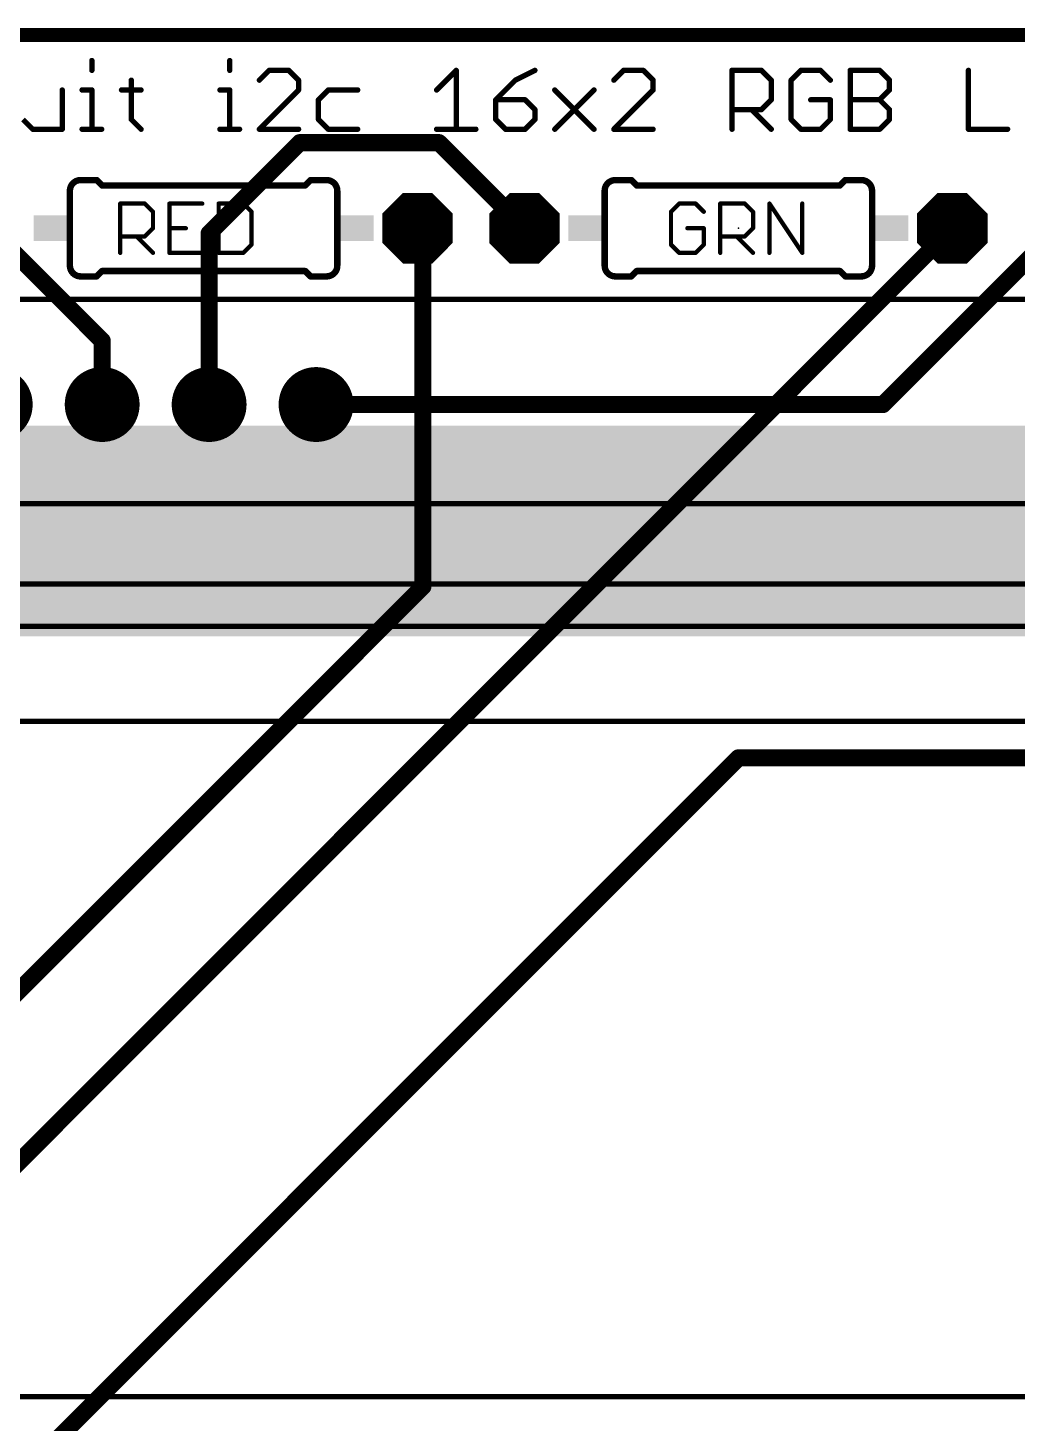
# Model space of a CAD drawing. Extents: x -0.3 to 85.2, y -0.4 to 56.2.
# Drawn here: x 46.88 to 70.37, y 23.07 to 56.19 of the extents above; entities that cross this region are included whole.
import ezdxf

# ---------------------------------------------------------------- set-up
doc = ezdxf.new("R2010")
doc.units = 0
for name, color, linetype in [('1', 12, 'CONTINUOUS'), ('16', 132, 'CONTINUOUS'), ('17', 110, 'CONTINUOUS'), ('20', 53, 'CONTINUOUS'), ('21', 253, 'CONTINUOUS'), ('23', 53, 'CONTINUOUS'), ('43', 110, 'CONTINUOUS')]:
    doc.layers.add(name, color=color, linetype=linetype)

# ---------------------------------------------------------------- blocks, each defined once
blk = doc.blocks.new('RECT')
blk.add_solid([(-0.5, -0.5), (0.5, -0.5), (-0.5, 0.5), (0.5, 0.5)])
blk = doc.blocks.new('OCTAGONP')
at = {"const_width": 0.5}
blk.add_lwpolyline([(-0.25, -0.1036), (-0.25, 0.1036), (-0.1036, 0.25), (0.1036, 0.25), (0.25, 0.1036), (0.25, -0.1036), (0.1036, -0.25), (-0.1036, -0.25), (-0.25, -0.1036), (-0.25, 0.1036)], dxfattribs=at)
blk = doc.blocks.new('ROUNDP')
at = {"const_width": 0.5}
blk.add_lwpolyline([(0, -0.25, 1), (0, 0.25, 1), (0, -0.25)], format="xyb", dxfattribs=at)

msp = doc.modelspace()

# ---------------------------------------------------------------- linework, layer by layer
at = {"layer": '1'}
for points, const_width in [([(85.09, 56.007), (0, 56.007)], 0.3048), ([(45.339, 27.94), (68.834, 51.435)], 0.4064), ([(56.261, 51.308), (56.134, 51.435)], 0.4064), ([(56.261, 42.926), (56.261, 51.308)], 0.4064), ([(44.45, 31.115), (56.261, 42.926)], 0.4064)]:
    msp.add_lwpolyline(points, dxfattribs=dict(at, const_width=const_width))
at = {"layer": '1', "const_width": 0.2032}
for points in [[(56.2058, 51.5068, 1), (56.0622, 51.3632)], [(56.3626, 51.308, 1), (56.1594, 51.308)], [(56.1892, 51.2362, 1), (56.3328, 51.3798)], [(68.9058, 51.3632, 1), (68.7622, 51.5068)], [(56.3328, 42.8542, 1), (56.1892, 42.9978)], [(56.1594, 42.926, 1), (56.3626, 42.926)]]:
    msp.add_lwpolyline(points, format="xyb", dxfattribs=at)
at = {"layer": '16'}
for points, const_width in [([(85.09, 56.007), (0, 56.007)], 0.3048), ([(51.185, 51.312), (53.34, 53.467)], 0.4064), ([(53.34, 53.467), (56.642, 53.467)], 0.4064), ([(56.642, 53.467), (58.674, 51.435)], 0.4064), ([(48.645, 48.764), (45.974, 51.435)], 0.4064), ([(51.185, 47.25), (51.185, 51.312)], 0.4064), ([(67.189, 47.25), (71.374, 51.435)], 0.4064), ([(48.645, 47.25), (48.645, 48.764)], 0.4064), ([(53.725, 47.25), (67.189, 47.25)], 0.4064), ([(35.433, 10.541), (63.754, 38.862)], 0.4064), ([(63.754, 38.862), (76.073, 38.862)], 0.4064)]:
    msp.add_lwpolyline(points, dxfattribs=dict(at, const_width=const_width))
at = {"layer": '16', "const_width": 0.2032}
for points in [[(53.34, 53.5686, 1), (53.34, 53.3654)], [(53.4118, 53.3952, 1), (53.2682, 53.5388)], [(56.7138, 53.5388, 1), (56.5702, 53.3952)], [(56.642, 53.3654, 1), (56.642, 53.5686)], [(51.2866, 51.312, 1), (51.0834, 51.312)], [(51.1132, 51.3838, 1), (51.2568, 51.2402)], [(58.6022, 51.3632, 1), (58.7458, 51.5068)], [(48.7466, 48.764, 1), (48.5434, 48.764)], [(48.5732, 48.6922, 1), (48.7168, 48.8358)], [(53.725, 47.3516, 1), (53.725, 47.1484)], [(67.1172, 47.3218, 1), (67.2608, 47.1782)], [(67.189, 47.1484, 1), (67.189, 47.3516)], [(48.5434, 47.25, 1), (48.7466, 47.25)], [(51.0834, 47.25, 1), (51.2866, 47.25)], [(63.754, 38.9636, 1), (63.754, 38.7604)], [(63.8258, 38.7902, 1), (63.6822, 38.9338)]]:
    msp.add_lwpolyline(points, format="xyb", dxfattribs=at)
at = {"layer": '20', "const_width": 0.127}
msp.add_lwpolyline([(-0.037, 56.127), (84.963, 56.127)], dxfattribs=at)
at = {"layer": '21'}
for points, const_width in [([(48.4323, 55.4157, 1), (48.3688, 55.4157)], 0.0635), ([(51.7066, 55.4157, 1), (51.6431, 55.4157)], 0.0635), ([(48.3688, 55.1827, 1), (48.4323, 55.1827)], 0.0635), ([(49.3678, 54.9497, 1), (49.3043, 54.9497)], 0.0635), ([(51.6431, 55.1827, 1), (51.7066, 55.1827)], 0.0635), ([(52.3549, 54.9721, 1), (52.3998, 54.9272)], 0.0635), ([(52.6104, 55.2144, 1), (52.6104, 55.1509)], 0.0635), ([(52.6328, 55.1602, 1), (52.5879, 55.2051)], 0.0635), ([(53.0989, 55.2051, 1), (53.054, 55.1602)], 0.0635), ([(53.0765, 55.1509, 1), (53.0765, 55.2144)], 0.0635), ([(53.3412, 54.9497, 1), (53.2777, 54.9497)], 0.0635), ([(53.287, 54.9272, 1), (53.3319, 54.9721)], 0.0635), ([(57.085, 55.1827, 1), (57.0215, 55.1827)], 0.0635), ([(57.0757, 55.1602, 1), (57.0308, 55.2051)], 0.0635), ([(58.4423, 54.9781, 1), (58.4707, 54.9213)], 0.0635), ([(58.479, 54.9272, 1), (58.4341, 54.9721)], 0.0635), ([(58.9368, 55.1543, 1), (58.9084, 55.2111)], 0.0635), ([(60.7746, 54.9721, 1), (60.8195, 54.9272)], 0.0635), ([(61.0301, 55.2144, 1), (61.0301, 55.1509)], 0.0635), ([(61.0525, 55.1602, 1), (61.0076, 55.2051)], 0.0635), ([(61.5186, 55.2051, 1), (61.4737, 55.1602)], 0.0635), ([(61.4961, 55.1509, 1), (61.4961, 55.2144)], 0.0635), ([(61.7609, 54.9497, 1), (61.6974, 54.9497)], 0.0635), ([(61.7067, 54.9272, 1), (61.7516, 54.9721)], 0.0635), ([(63.6353, 55.1827, 1), (63.5718, 55.1827)], 0.0635), ([(63.6036, 55.2144, 1), (63.6036, 55.1509)], 0.0635), ([(64.3251, 55.2051, 1), (64.2802, 55.1602)], 0.0635), ([(64.3027, 55.1509, 1), (64.3027, 55.2144)], 0.0635), ([(64.5675, 54.9497, 1), (64.504, 54.9497)], 0.0635), ([(64.5133, 54.9272, 1), (64.5582, 54.9721)], 0.0635), ([(65.0386, 54.9497, 1), (64.9751, 54.9497)], 0.0635), ([(64.9844, 54.9721, 1), (65.0293, 54.9272)], 0.0635), ([(65.2399, 55.2144, 1), (65.2399, 55.1509)], 0.0635), ([(65.2623, 55.1602, 1), (65.2174, 55.2051)], 0.0635), ([(65.7284, 55.2051, 1), (65.6835, 55.1602)], 0.0635), ([(65.706, 55.1509, 1), (65.706, 55.2144)], 0.0635), ([(65.9165, 54.9272, 1), (65.9614, 54.9721)], 0.0635), ([(66.4419, 55.1827, 1), (66.3784, 55.1827)], 0.0635), ([(66.4101, 55.2144, 1), (66.4101, 55.1509)], 0.0635), ([(67.1317, 55.2051, 1), (67.0868, 55.1602)], 0.0635), ([(67.1092, 55.1509, 1), (67.1092, 55.2144)], 0.0635), ([(67.374, 54.9497, 1), (67.3105, 54.9497)], 0.0635), ([(67.3198, 54.9272, 1), (67.3647, 54.9721)], 0.0635), ([(69.2485, 55.1827, 1), (69.185, 55.1827)], 0.0635), ([(47.7281, 54.7166, 1), (47.6646, 54.7166)], 0.0635), ([(48.1675, 54.7484, 1), (48.1675, 54.6849)], 0.0635), ([(48.4323, 54.7166, 1), (48.3688, 54.7166)], 0.0635), ([(48.4006, 54.6849, 1), (48.4006, 54.7484)], 0.0635), ([(49.103, 54.7484, 1), (49.103, 54.6849)], 0.0635), ([(49.5691, 54.6849, 1), (49.5691, 54.7484)], 0.0635), ([(51.4418, 54.7484, 1), (51.4418, 54.6849)], 0.0635), ([(51.7066, 54.7166, 1), (51.6431, 54.7166)], 0.0635), ([(51.6749, 54.6849, 1), (51.6749, 54.7484)], 0.0635), ([(53.2777, 54.7166, 1), (53.3412, 54.7166)], 0.0635), ([(53.3319, 54.6942, 1), (53.287, 54.7391)], 0.0635), ([(54.0137, 54.7484, 1), (54.0137, 54.6849)], 0.0635), ([(54.0361, 54.6942, 1), (53.9912, 54.7391)], 0.0635), ([(54.7128, 54.6849, 1), (54.7128, 54.7484)], 0.0635), ([(56.5647, 54.7391, 1), (56.6096, 54.6942)], 0.0635), ([(59.4162, 54.7391, 1), (59.3713, 54.6942)], 0.0635), ([(60.3483, 54.6942, 1), (60.3034, 54.7391)], 0.0635), ([(61.6974, 54.7166, 1), (61.7609, 54.7166)], 0.0635), ([(61.7516, 54.6942, 1), (61.7067, 54.7391)], 0.0635), ([(67.3105, 54.7166, 1), (67.374, 54.7166)], 0.0635), ([(67.3647, 54.6942, 1), (67.3198, 54.7391)], 0.0635), ([(53.8124, 54.4836, 1), (53.7489, 54.4836)], 0.0635), ([(53.7582, 54.506, 1), (53.8031, 54.4611)], 0.0635), ([(58.0222, 54.4836, 1), (57.9587, 54.4836)], 0.0635), ([(57.9905, 54.5153, 1), (57.9905, 54.4518)], 0.0635), ([(57.968, 54.506, 1), (58.0129, 54.4611)], 0.0635), ([(58.712, 54.506, 1), (58.6671, 54.4611)], 0.0635), ([(58.6896, 54.4518, 1), (58.6896, 54.5153)], 0.0635), ([(64.504, 54.4836, 1), (64.5675, 54.4836)], 0.0635), ([(64.5582, 54.4611, 1), (64.5133, 54.506)], 0.0635), ([(65.4729, 54.5153, 1), (65.4729, 54.4518)], 0.0635), ([(65.9707, 54.4836, 1), (65.9072, 54.4836)], 0.0635), ([(65.939, 54.4518, 1), (65.939, 54.5153)], 0.0635), ([(66.4101, 54.5153, 1), (66.4101, 54.4518)], 0.0635), ([(67.1317, 54.506, 1), (67.0868, 54.4611)], 0.0635), ([(67.0868, 54.506, 1), (67.1317, 54.4611)], 0.0635), ([(67.1092, 54.4518, 1), (67.1092, 54.5153)], 0.0635), ([(49.3043, 54.0175, 1), (49.3678, 54.0175)], 0.0635), ([(49.3585, 54.04, 1), (49.3136, 53.9951)], 0.0635), ([(53.7489, 54.0175, 1), (53.8124, 54.0175)], 0.0635), ([(53.8031, 54.04, 1), (53.7582, 53.9951)], 0.0635), ([(57.9587, 54.0175, 1), (58.0222, 54.0175)], 0.0635), ([(58.0129, 54.04, 1), (57.968, 53.9951)], 0.0635), ([(58.9544, 54.2506, 1), (58.8909, 54.2506)], 0.0635), ([(58.8909, 54.0175, 1), (58.9544, 54.0175)], 0.0635), ([(58.9002, 54.2281, 1), (58.9451, 54.273)], 0.0635), ([(58.9451, 53.9951, 1), (58.9002, 54.04)], 0.0635), ([(63.6036, 54.2823, 1), (63.6036, 54.2188)], 0.0635), ([(64.0921, 54.273, 1), (64.0472, 54.2281)], 0.0635), ([(64.2802, 54.273, 1), (64.3251, 54.2281)], 0.0635), ([(64.3027, 54.2188, 1), (64.3027, 54.2823)], 0.0635), ([(64.9751, 54.0175, 1), (65.0386, 54.0175)], 0.0635), ([(65.0293, 54.04, 1), (64.9844, 53.9951)], 0.0635), ([(65.9072, 54.0175, 1), (65.9707, 54.0175)], 0.0635), ([(65.9614, 53.9951, 1), (65.9165, 54.04)], 0.0635), ([(67.374, 54.2506, 1), (67.3105, 54.2506)], 0.0635), ([(67.3105, 54.0175, 1), (67.374, 54.0175)], 0.0635), ([(67.3198, 54.2281, 1), (67.3647, 54.273)], 0.0635), ([(67.3647, 53.9951, 1), (67.3198, 54.04)], 0.0635), ([(46.9973, 53.8163, 1), (46.9973, 53.7527)], 0.0635), ([(46.9748, 53.762, 1), (47.0197, 53.807)], 0.0635), ([(47.6646, 53.7845, 1), (47.7281, 53.7845)], 0.0635), ([(47.6964, 53.7527, 1), (47.6964, 53.8163)], 0.0635), ([(48.1675, 53.8163, 1), (48.1675, 53.7527)], 0.0635), ([(48.3688, 53.7845, 1), (48.4323, 53.7845)], 0.0635), ([(48.6336, 53.7527, 1), (48.6336, 53.8163)], 0.0635), ([(49.5467, 53.762, 1), (49.5916, 53.807)], 0.0635), ([(51.4418, 53.8163, 1), (51.4418, 53.7527)], 0.0635), ([(51.6431, 53.7845, 1), (51.7066, 53.7845)], 0.0635), ([(51.9079, 53.7527, 1), (51.9079, 53.8163)], 0.0635), ([(52.3549, 53.807, 1), (52.3998, 53.762)], 0.0635), ([(52.3774, 53.8163, 1), (52.3774, 53.7527)], 0.0635), ([(53.3095, 53.7527, 1), (53.3095, 53.8163)], 0.0635), ([(54.0137, 53.8163, 1), (54.0137, 53.7527)], 0.0635), ([(53.9912, 53.762, 1), (54.0361, 53.807)], 0.0635), ([(54.7128, 53.7527, 1), (54.7128, 53.8163)], 0.0635), ([(56.5872, 53.8163, 1), (56.5872, 53.7527)], 0.0635), ([(57.0215, 53.7845, 1), (57.085, 53.7845)], 0.0635), ([(57.5193, 53.7527, 1), (57.5193, 53.8163)], 0.0635), ([(58.2235, 53.8163, 1), (58.2235, 53.7527)], 0.0635), ([(58.2011, 53.762, 1), (58.246, 53.807)], 0.0635), ([(58.6671, 53.807, 1), (58.712, 53.762)], 0.0635), ([(58.6896, 53.7527, 1), (58.6896, 53.8163)], 0.0635), ([(59.3713, 53.807, 1), (59.4162, 53.762)], 0.0635), ([(60.3034, 53.762, 1), (60.3483, 53.807)], 0.0635), ([(60.797, 53.8163, 1), (60.797, 53.7527)], 0.0635), ([(60.7746, 53.807, 1), (60.8195, 53.762)], 0.0635), ([(61.7292, 53.7527, 1), (61.7292, 53.8163)], 0.0635), ([(63.5718, 53.7845, 1), (63.6353, 53.7845)], 0.0635), ([(64.5133, 53.762, 1), (64.5582, 53.807)], 0.0635), ([(65.2399, 53.8163, 1), (65.2399, 53.7527)], 0.0635), ([(65.2174, 53.762, 1), (65.2623, 53.807)], 0.0635), ([(65.6835, 53.807, 1), (65.7284, 53.762)], 0.0635), ([(65.706, 53.7527, 1), (65.706, 53.8163)], 0.0635), ([(66.4101, 53.8163, 1), (66.4101, 53.7527)], 0.0635), ([(66.3784, 53.7845, 1), (66.4419, 53.7845)], 0.0635), ([(67.0868, 53.807, 1), (67.1317, 53.762)], 0.0635), ([(67.1092, 53.7527, 1), (67.1092, 53.8163)], 0.0635), ([(69.2167, 53.8163, 1), (69.2167, 53.7527)], 0.0635), ([(69.185, 53.7845, 1), (69.2485, 53.7845)], 0.0635), ([(70.1488, 53.7527, 1), (70.1488, 53.8163)], 0.0635), ([(48.133, 52.578, 0.4142), (47.879, 52.324)], 0.1524), ([(47.9171, 52.324, 1), (47.8409, 52.324)], 0.0762), ([(47.8409, 52.324, 1), (47.9171, 52.324)], 0.0762), ([(48.133, 52.6161, 1), (48.133, 52.5399)], 0.0762), ([(48.133, 52.5399, 1), (48.133, 52.6161)], 0.0762), ([(48.5409, 52.6049, 1), (48.4871, 52.5511)], 0.0762), ([(48.514, 52.5399, 1), (48.514, 52.6161)], 0.0762), ([(48.641, 52.4891, 1), (48.641, 52.4129)], 0.0762), ([(48.6141, 52.4241, 1), (48.6679, 52.4779)], 0.0762), ([(53.4401, 52.4779, 1), (53.4939, 52.4241)], 0.0762), ([(53.467, 52.4129, 1), (53.467, 52.4891)], 0.0762), ([(53.594, 52.6161, 1), (53.594, 52.5399)], 0.0762), ([(53.6209, 52.5511, 1), (53.5671, 52.6049)], 0.0762), ([(54.229, 52.324, 0.4142), (53.975, 52.578)], 0.1524), ([(53.975, 52.6161, 1), (53.975, 52.5399)], 0.0762), ([(53.975, 52.5399, 1), (53.975, 52.6161)], 0.0762), ([(54.2671, 52.324, 1), (54.1909, 52.324)], 0.0762), ([(54.1909, 52.324, 1), (54.2671, 52.324)], 0.0762), ([(60.833, 52.578, 0.4142), (60.579, 52.324)], 0.1524), ([(60.6171, 52.324, 1), (60.5409, 52.324)], 0.0762), ([(60.5409, 52.324, 1), (60.6171, 52.324)], 0.0762), ([(60.833, 52.6161, 1), (60.833, 52.5399)], 0.0762), ([(60.833, 52.5399, 1), (60.833, 52.6161)], 0.0762), ([(61.2409, 52.6049, 1), (61.1871, 52.5511)], 0.0762), ([(61.214, 52.5399, 1), (61.214, 52.6161)], 0.0762), ([(61.341, 52.4891, 1), (61.341, 52.4129)], 0.0762), ([(61.3141, 52.4241, 1), (61.3679, 52.4779)], 0.0762), ([(66.1401, 52.4779, 1), (66.1939, 52.4241)], 0.0762), ([(66.167, 52.4129, 1), (66.167, 52.4891)], 0.0762), ([(66.294, 52.6161, 1), (66.294, 52.5399)], 0.0762), ([(66.3209, 52.5511, 1), (66.2671, 52.6049)], 0.0762), ([(66.929, 52.324, 0.4142), (66.675, 52.578)], 0.1524), ([(66.675, 52.6161, 1), (66.675, 52.5399)], 0.0762), ([(66.675, 52.5399, 1), (66.675, 52.6161)], 0.0762), ([(66.9671, 52.324, 1), (66.8909, 52.324)], 0.0762), ([(66.8909, 52.324, 1), (66.9671, 52.324)], 0.0762), ([(49.0982, 52.0202, 1), (49.0474, 52.0202)], 0.0508), ([(49.0728, 52.0456, 1), (49.0728, 51.9948)], 0.0508), ([(49.6755, 52.0382, 1), (49.6395, 52.0022)], 0.0508), ([(49.6575, 51.9948, 1), (49.6575, 52.0456)], 0.0508), ([(50.2422, 52.0456, 1), (50.2422, 51.9948)], 0.0508), ([(50.2676, 52.0202, 1), (50.2168, 52.0202)], 0.0508), ([(51.0218, 51.9948, 1), (51.0218, 52.0456)], 0.0508), ([(51.437, 52.0202, 1), (51.3862, 52.0202)], 0.0508), ([(51.4116, 52.0456, 1), (51.4116, 51.9948)], 0.0508), ([(52.0143, 52.0382, 1), (51.9783, 52.0022)], 0.0508), ([(51.9963, 51.9948, 1), (51.9963, 52.0456)], 0.0508), ([(62.3487, 52.0456, 1), (62.3487, 51.9948)], 0.0508), ([(62.3667, 52.0022, 1), (62.3307, 52.0382)], 0.0508), ([(62.7565, 52.0382, 1), (62.7205, 52.0022)], 0.0508), ([(62.7385, 51.9948, 1), (62.7385, 52.0456)], 0.0508), ([(63.3486, 52.0202, 1), (63.2978, 52.0202)], 0.0508), ([(63.3232, 52.0456, 1), (63.3232, 51.9948)], 0.0508), ([(63.9259, 52.0382, 1), (63.8899, 52.0022)], 0.0508), ([(63.9079, 51.9948, 1), (63.9079, 52.0456)], 0.0508), ([(64.518, 52.0202, 1), (64.4672, 52.0202)], 0.0508), ([(64.5137, 52.0343, 1), (64.4715, 52.0061)], 0.0508), ([(65.2976, 52.0202, 1), (65.2468, 52.0202)], 0.0508), ([(49.8778, 51.8253, 1), (49.827, 51.8253)], 0.0508), ([(49.8344, 51.8073, 1), (49.8704, 51.8433)], 0.0508), ([(52.2166, 51.8253, 1), (52.1658, 51.8253)], 0.0508), ([(52.1732, 51.8073, 1), (52.2092, 51.8433)], 0.0508), ([(62.1358, 51.8433, 1), (62.1718, 51.8073)], 0.0508), ([(62.1792, 51.8253, 1), (62.1284, 51.8253)], 0.0508), ([(62.9154, 51.8073, 1), (62.9514, 51.8433)], 0.0508), ([(64.1282, 51.8253, 1), (64.0774, 51.8253)], 0.0508), ([(64.0848, 51.8073, 1), (64.1208, 51.8433)], 0.0508), ([(49.827, 51.4355, 1), (49.8778, 51.4355)], 0.0508), ([(49.8704, 51.4175, 1), (49.8344, 51.4535)], 0.0508), ([(50.2422, 51.4609, 1), (50.2422, 51.4101)], 0.0508), ([(50.632, 51.4101, 1), (50.632, 51.4609)], 0.0508), ([(62.5436, 51.4609, 1), (62.5436, 51.4101)], 0.0508), ([(62.9588, 51.4355, 1), (62.908, 51.4355)], 0.0508), ([(62.9334, 51.4101, 1), (62.9334, 51.4609)], 0.0508), ([(64.0774, 51.4355, 1), (64.1282, 51.4355)], 0.0508), ([(64.1208, 51.4175, 1), (64.0848, 51.4535)], 0.0508), ([(49.0728, 51.266, 1), (49.0728, 51.2152)], 0.0508), ([(49.4806, 51.2586, 1), (49.4446, 51.2226)], 0.0508), ([(49.6395, 51.2586, 1), (49.6755, 51.2226)], 0.0508), ([(49.6575, 51.2152, 1), (49.6575, 51.266)], 0.0508), ([(52.1658, 51.0457, 1), (52.2166, 51.0457)], 0.0508), ([(52.2092, 51.0277, 1), (52.1732, 51.0637)], 0.0508), ([(62.1718, 51.0637, 1), (62.1358, 51.0277)], 0.0508), ([(62.1284, 51.0457, 1), (62.1792, 51.0457)], 0.0508), ([(62.908, 51.0457, 1), (62.9588, 51.0457)], 0.0508), ([(62.9514, 51.0277, 1), (62.9154, 51.0637)], 0.0508), ([(63.3232, 51.266, 1), (63.3232, 51.2152)], 0.0508), ([(63.731, 51.2586, 1), (63.695, 51.2226)], 0.0508), ([(63.8899, 51.2586, 1), (63.9259, 51.2226)], 0.0508), ([(63.9079, 51.2152, 1), (63.9079, 51.266)], 0.0508), ([(49.0474, 50.8508, 1), (49.0982, 50.8508)], 0.0508), ([(49.8344, 50.8328, 1), (49.8704, 50.8688)], 0.0508), ([(50.2422, 50.8762, 1), (50.2422, 50.8254)], 0.0508), ([(50.2168, 50.8508, 1), (50.2676, 50.8508)], 0.0508), ([(51.0218, 50.8254, 1), (51.0218, 50.8762)], 0.0508), ([(51.4116, 50.8762, 1), (51.4116, 50.8254)], 0.0508), ([(51.3862, 50.8508, 1), (51.437, 50.8508)], 0.0508), ([(51.9783, 50.8688, 1), (52.0143, 50.8328)], 0.0508), ([(51.9963, 50.8254, 1), (51.9963, 50.8762)], 0.0508), ([(62.3487, 50.8762, 1), (62.3487, 50.8254)], 0.0508), ([(62.3307, 50.8328, 1), (62.3667, 50.8688)], 0.0508), ([(62.7205, 50.8688, 1), (62.7565, 50.8328)], 0.0508), ([(62.7385, 50.8254, 1), (62.7385, 50.8762)], 0.0508), ([(63.2978, 50.8508, 1), (63.3486, 50.8508)], 0.0508), ([(64.0848, 50.8328, 1), (64.1208, 50.8688)], 0.0508), ([(64.4672, 50.8508, 1), (64.518, 50.8508)], 0.0508), ([(65.2468, 50.8508, 1), (65.2976, 50.8508)], 0.0508), ([(65.2511, 50.8367, 1), (65.2933, 50.8649)], 0.0508), ([(47.879, 50.546, 0.4142), (48.133, 50.292)], 0.1524), ([(47.9171, 50.546, 1), (47.8409, 50.546)], 0.0762), ([(47.8409, 50.546, 1), (47.9171, 50.546)], 0.0762), ([(48.133, 50.3301, 1), (48.133, 50.2539)], 0.0762), ([(48.133, 50.2539, 1), (48.133, 50.3301)], 0.0762), ([(48.4871, 50.3189, 1), (48.5409, 50.2651)], 0.0762), ([(48.514, 50.2539, 1), (48.514, 50.3301)], 0.0762), ([(48.641, 50.4571, 1), (48.641, 50.3809)], 0.0762), ([(48.6679, 50.3921, 1), (48.6141, 50.4459)], 0.0762), ([(53.4939, 50.4459, 1), (53.4401, 50.3921)], 0.0762), ([(53.467, 50.3809, 1), (53.467, 50.4571)], 0.0762), ([(53.594, 50.3301, 1), (53.594, 50.2539)], 0.0762), ([(53.5671, 50.2651, 1), (53.6209, 50.3189)], 0.0762), ([(53.975, 50.292, 0.4142), (54.229, 50.546)], 0.1524), ([(53.975, 50.3301, 1), (53.975, 50.2539)], 0.0762), ([(53.975, 50.2539, 1), (53.975, 50.3301)], 0.0762), ([(54.2671, 50.546, 1), (54.1909, 50.546)], 0.0762), ([(54.1909, 50.546, 1), (54.2671, 50.546)], 0.0762), ([(60.579, 50.546, 0.4142), (60.833, 50.292)], 0.1524), ([(60.6171, 50.546, 1), (60.5409, 50.546)], 0.0762), ([(60.5409, 50.546, 1), (60.6171, 50.546)], 0.0762), ([(60.833, 50.3301, 1), (60.833, 50.2539)], 0.0762), ([(60.833, 50.2539, 1), (60.833, 50.3301)], 0.0762), ([(61.1871, 50.3189, 1), (61.2409, 50.2651)], 0.0762), ([(61.214, 50.2539, 1), (61.214, 50.3301)], 0.0762), ([(61.341, 50.4571, 1), (61.341, 50.3809)], 0.0762), ([(61.3679, 50.3921, 1), (61.3141, 50.4459)], 0.0762), ([(66.1939, 50.4459, 1), (66.1401, 50.3921)], 0.0762), ([(66.167, 50.3809, 1), (66.167, 50.4571)], 0.0762), ([(66.294, 50.3301, 1), (66.294, 50.2539)], 0.0762), ([(66.2671, 50.2651, 1), (66.3209, 50.3189)], 0.0762), ([(66.675, 50.292, 0.4142), (66.929, 50.546)], 0.1524), ([(66.675, 50.3301, 1), (66.675, 50.2539)], 0.0762), ([(66.675, 50.2539, 1), (66.675, 50.3301)], 0.0762), ([(66.9671, 50.546, 1), (66.8909, 50.546)], 0.0762), ([(66.8909, 50.546, 1), (66.9671, 50.546)], 0.0762)]:
    msp.add_lwpolyline(points, format="xyb", dxfattribs=dict(at, const_width=const_width))
for points, const_width in [([(48.4006, 55.4157), (48.4006, 55.1827)], 0.127), ([(51.6749, 55.4157), (51.6749, 55.1827)], 0.127), ([(49.3361, 54.9497), (49.3361, 54.0175)], 0.127), ([(52.6104, 55.1827), (52.3774, 54.9497)], 0.127), ([(53.0765, 55.1827), (52.6104, 55.1827)], 0.127), ([(53.3095, 54.9497), (53.0765, 55.1827)], 0.127), ([(53.3095, 54.7166), (53.3095, 54.9497)], 0.127), ([(56.5872, 54.7166), (57.0533, 55.1827)], 0.127), ([(57.0533, 55.1827), (57.0533, 53.7845)], 0.127), ([(58.4565, 54.9497), (57.9905, 54.4836)], 0.127), ([(58.9226, 55.1827), (58.4565, 54.9497)], 0.127), ([(61.0301, 55.1827), (60.797, 54.9497)], 0.127), ([(61.4961, 55.1827), (61.0301, 55.1827)], 0.127), ([(61.7292, 54.9497), (61.4961, 55.1827)], 0.127), ([(61.7292, 54.7166), (61.7292, 54.9497)], 0.127), ([(63.6036, 53.7845), (63.6036, 55.1827)], 0.127), ([(63.6036, 55.1827), (64.3027, 55.1827)], 0.127), ([(64.3027, 55.1827), (64.5357, 54.9497)], 0.127), ([(64.5357, 54.9497), (64.5357, 54.4836)], 0.127), ([(65.2399, 55.1827), (65.0069, 54.9497)], 0.127), ([(65.0069, 54.9497), (65.0069, 54.0175)], 0.127), ([(65.706, 55.1827), (65.2399, 55.1827)], 0.127), ([(65.939, 54.9497), (65.706, 55.1827)], 0.127), ([(66.4101, 53.7845), (66.4101, 55.1827)], 0.127), ([(66.4101, 55.1827), (67.1092, 55.1827)], 0.127), ([(67.1092, 55.1827), (67.3423, 54.9497)], 0.127), ([(67.3423, 54.9497), (67.3423, 54.7166)], 0.127), ([(69.2167, 55.1827), (69.2167, 53.7845)], 0.127), ([(47.6964, 53.7845), (47.6964, 54.7166)], 0.127), ([(48.1675, 54.7166), (48.4006, 54.7166)], 0.127), ([(48.4006, 54.7166), (48.4006, 53.7845)], 0.127), ([(49.103, 54.7166), (49.5691, 54.7166)], 0.127), ([(51.4418, 54.7166), (51.6749, 54.7166)], 0.127), ([(51.6749, 54.7166), (51.6749, 53.7845)], 0.127), ([(52.3774, 53.7845), (53.3095, 54.7166)], 0.127), ([(54.0137, 54.7166), (53.7806, 54.4836)], 0.127), ([(54.7128, 54.7166), (54.0137, 54.7166)], 0.127), ([(59.3938, 54.7166), (60.3259, 53.7845)], 0.127), ([(59.3938, 53.7845), (60.3259, 54.7166)], 0.127), ([(60.797, 53.7845), (61.7292, 54.7166)], 0.127), ([(67.3423, 54.7166), (67.1092, 54.4836)], 0.127), ([(53.7806, 54.4836), (53.7806, 54.0175)], 0.127), ([(57.9905, 54.4836), (57.9905, 54.0175)], 0.127), ([(58.6896, 54.4836), (57.9905, 54.4836)], 0.127), ([(58.9226, 54.2506), (58.6896, 54.4836)], 0.127), ([(64.5357, 54.4836), (64.3027, 54.2506)], 0.127), ([(65.939, 54.4836), (65.4729, 54.4836)], 0.127), ([(65.939, 54.0175), (65.939, 54.4836)], 0.127), ([(66.4101, 54.4836), (67.1092, 54.4836)], 0.127), ([(67.1092, 54.4836), (67.3423, 54.2506)], 0.127), ([(46.7643, 54.0175), (46.9973, 53.7845)], 0.127), ([(49.3361, 54.0175), (49.5691, 53.7845)], 0.127), ([(53.7806, 54.0175), (54.0137, 53.7845)], 0.127), ([(57.9905, 54.0175), (58.2235, 53.7845)], 0.127), ([(58.6896, 53.7845), (58.9226, 54.0175)], 0.127), ([(58.9226, 54.0175), (58.9226, 54.2506)], 0.127), ([(64.3027, 54.2506), (63.6036, 54.2506)], 0.127), ([(64.0697, 54.2506), (64.5357, 53.7845)], 0.127), ([(65.0069, 54.0175), (65.2399, 53.7845)], 0.127), ([(65.706, 53.7845), (65.939, 54.0175)], 0.127), ([(67.3423, 54.0175), (67.1092, 53.7845)], 0.127), ([(67.3423, 54.2506), (67.3423, 54.0175)], 0.127), ([(46.9973, 53.7845), (47.6964, 53.7845)], 0.127), ([(48.1675, 53.7845), (48.6336, 53.7845)], 0.127), ([(51.4418, 53.7845), (51.9079, 53.7845)], 0.127), ([(53.3095, 53.7845), (52.3774, 53.7845)], 0.127), ([(54.0137, 53.7845), (54.7128, 53.7845)], 0.127), ([(56.5872, 53.7845), (57.5193, 53.7845)], 0.127), ([(58.2235, 53.7845), (58.6896, 53.7845)], 0.127), ([(61.7292, 53.7845), (60.797, 53.7845)], 0.127), ([(65.2399, 53.7845), (65.706, 53.7845)], 0.127), ([(67.1092, 53.7845), (66.4101, 53.7845)], 0.127), ([(69.2167, 53.7845), (70.1488, 53.7845)], 0.127), ([(47.879, 50.546), (47.879, 52.324)], 0.1524), ([(48.133, 52.578), (48.514, 52.578)], 0.1524), ([(48.641, 52.451), (48.514, 52.578)], 0.1524), ([(53.467, 52.451), (48.641, 52.451)], 0.1524), ([(53.467, 52.451), (53.594, 52.578)], 0.1524), ([(53.975, 52.578), (53.594, 52.578)], 0.1524), ([(54.229, 50.546), (54.229, 52.324)], 0.1524), ([(60.579, 52.324), (60.579, 50.546)], 0.1524), ([(60.833, 52.578), (61.214, 52.578)], 0.1524), ([(61.341, 52.451), (61.214, 52.578)], 0.1524), ([(61.341, 52.451), (66.167, 52.451)], 0.1524), ([(66.167, 52.451), (66.294, 52.578)], 0.1524), ([(66.675, 52.578), (66.294, 52.578)], 0.1524), ([(66.929, 52.324), (66.929, 50.546)], 0.1524), ([(49.0728, 50.8508), (49.0728, 52.0202)], 0.1016), ([(49.0728, 52.0202), (49.6575, 52.0202)], 0.1016), ([(49.6575, 52.0202), (49.8524, 51.8253)], 0.1016), ([(51.0218, 52.0202), (50.2422, 52.0202)], 0.1016), ([(50.2422, 52.0202), (50.2422, 50.8508)], 0.1016), ([(51.4116, 52.0202), (51.4116, 50.8508)], 0.1016), ([(51.9963, 52.0202), (51.4116, 52.0202)], 0.1016), ([(52.1912, 51.8253), (51.9963, 52.0202)], 0.1016), ([(62.3487, 52.0202), (62.1538, 51.8253)], 0.1016), ([(62.7385, 52.0202), (62.3487, 52.0202)], 0.1016), ([(62.9334, 51.8253), (62.7385, 52.0202)], 0.1016), ([(63.3232, 50.8508), (63.3232, 52.0202)], 0.1016), ([(63.3232, 52.0202), (63.9079, 52.0202)], 0.1016), ([(63.9079, 52.0202), (64.1028, 51.8253)], 0.1016), ([(64.4926, 50.8508), (64.4926, 52.0202)], 0.1016), ([(64.4926, 52.0202), (65.2722, 50.8508)], 0.1016), ([(65.2722, 50.8508), (65.2722, 52.0202)], 0.1016), ([(49.8524, 51.8253), (49.8524, 51.4355)], 0.1016), ([(52.1912, 51.0457), (52.1912, 51.8253)], 0.1016), ([(62.1538, 51.8253), (62.1538, 51.0457)], 0.1016), ([(64.1028, 51.8253), (64.1028, 51.4355)], 0.1016), ([(49.8524, 51.4355), (49.6575, 51.2406)], 0.1016), ([(50.2422, 51.4355), (50.632, 51.4355)], 0.1016), ([(62.9334, 51.4355), (62.5436, 51.4355)], 0.1016), ([(62.9334, 51.0457), (62.9334, 51.4355)], 0.1016), ([(64.1028, 51.4355), (63.9079, 51.2406)], 0.1016), ([(49.6575, 51.2406), (49.0728, 51.2406)], 0.1016), ([(49.4626, 51.2406), (49.8524, 50.8508)], 0.1016), ([(51.9963, 50.8508), (52.1912, 51.0457)], 0.1016), ([(62.1538, 51.0457), (62.3487, 50.8508)], 0.1016), ([(62.7385, 50.8508), (62.9334, 51.0457)], 0.1016), ([(63.9079, 51.2406), (63.3232, 51.2406)], 0.1016), ([(63.713, 51.2406), (64.1028, 50.8508)], 0.1016), ([(50.2422, 50.8508), (51.0218, 50.8508)], 0.1016), ([(51.4116, 50.8508), (51.9963, 50.8508)], 0.1016), ([(62.3487, 50.8508), (62.7385, 50.8508)], 0.1016), ([(48.133, 50.292), (48.514, 50.292)], 0.1524), ([(48.641, 50.419), (48.514, 50.292)], 0.1524), ([(53.467, 50.419), (48.641, 50.419)], 0.1524), ([(53.467, 50.419), (53.594, 50.292)], 0.1524), ([(53.975, 50.292), (53.594, 50.292)], 0.1524), ([(60.833, 50.292), (61.214, 50.292)], 0.1524), ([(61.341, 50.419), (61.214, 50.292)], 0.1524), ([(61.341, 50.419), (66.167, 50.419)], 0.1524), ([(66.167, 50.419), (66.294, 50.292)], 0.1524), ([(66.675, 50.292), (66.294, 50.292)], 0.1524), ([(82.545, 49.75), (2.545, 49.75)], 0.127), ([(6.895, 44.9), (78.195, 44.9)], 0.127), ([(10.795, 42.986), (74.295, 42.986)], 0.127), ([(74.295, 41.986), (10.795, 41.986)], 0.127), ([(71.667, 39.732), (13.159, 39.732)], 0.127), ([(13.159, 23.7), (71.667, 23.7)], 0.127)]:
    msp.add_lwpolyline(points, dxfattribs=dict(at, const_width=const_width))
at = {"layer": '23'}
for p in [(51.054, 51.435), (63.754, 51.435)]:
    msp.add_point(p, dxfattribs=at)

# ---------------------------------------------------------------- block references
at = {"layer": '17', "xscale": 1.6764, "yscale": 1.6764}
msp.add_blockref('OCTAGONP', (56.134, 51.435), dxfattribs=at)
msp.add_blockref('OCTAGONP', (56.134, 51.435), dxfattribs=at)
at = {"layer": '17'}
for name, p, xscale, yscale, rotation in [('OCTAGONP', (58.674, 51.435), 1.6764, 1.6764, 180), ('OCTAGONP', (58.674, 51.435), 1.6764, 1.6764, 180), ('OCTAGONP', (68.834, 51.435), 1.6764, 1.6764, 180), ('OCTAGONP', (68.834, 51.435), 1.6764, 1.6764, 180), ('ROUNDP', (46.105, 47.25), 1.778, 1.778, 90), ('ROUNDP', (46.105, 47.25), 1.778, 1.778, 90), ('ROUNDP', (48.645, 47.25), 1.778, 1.778, 90), ('ROUNDP', (48.645, 47.25), 1.778, 1.778, 90), ('ROUNDP', (51.185, 47.25), 1.778, 1.778, 90), ('ROUNDP', (51.185, 47.25), 1.778, 1.778, 90), ('ROUNDP', (53.725, 47.25), 1.778, 1.778, 90), ('ROUNDP', (53.725, 47.25), 1.778, 1.778, 90)]:
    msp.add_blockref(name, p, dxfattribs=dict(at, xscale=xscale, yscale=yscale, rotation=rotation))
at = {"layer": '21', "xscale": 0.8636, "yscale": 0.6096}
for p in [(47.4472, 51.435), (54.6608, 51.435)]:
    msp.add_blockref('RECT', p, dxfattribs=at)
at = {"layer": '21', "xscale": 0.8636, "yscale": 0.6096, "rotation": 180}
for p in [(60.1472, 51.435), (67.3608, 51.435)]:
    msp.add_blockref('RECT', p, dxfattribs=at)
at = {"layer": '43', "xscale": 64, "yscale": 5}
msp.add_blockref('RECT', (42.545, 44.25), dxfattribs=at)

doc.saveas('drawing.dxf')
